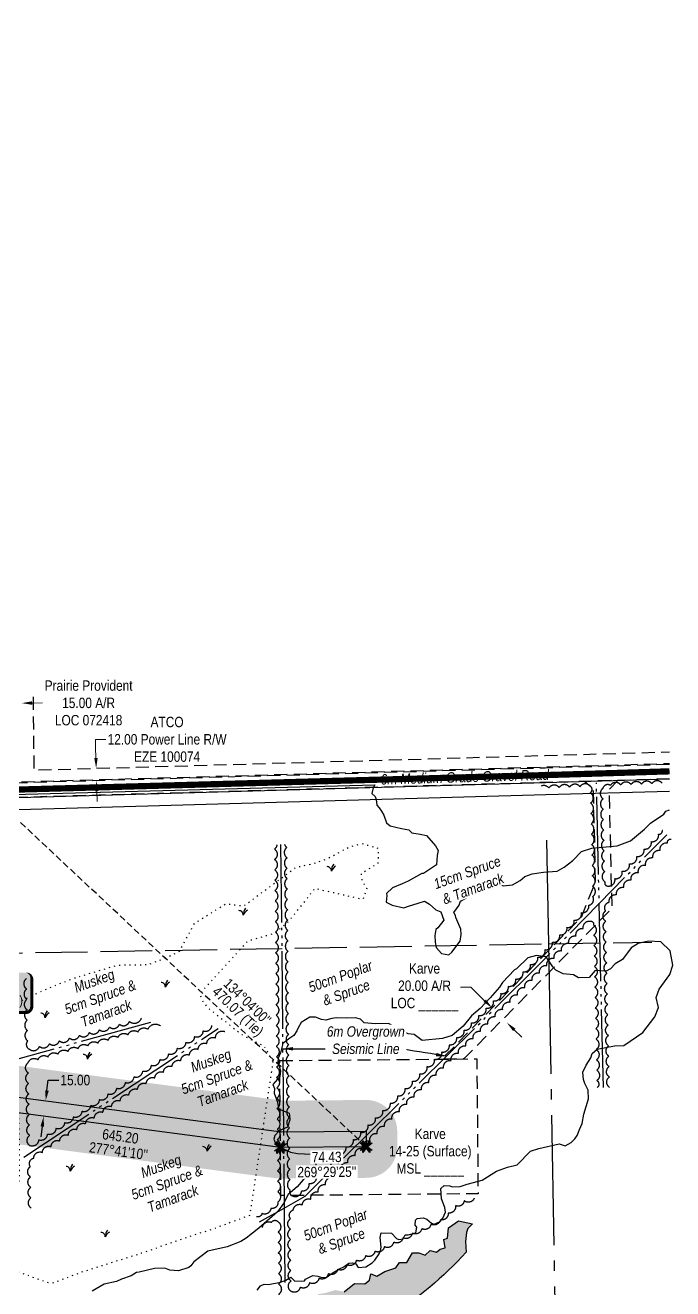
# Model space of a CAD drawing. Extents: x 571054 to 575687, y 6270459 to 6274187.
# Drawn here: x 575063 to 575687, y 6271091 to 6272307 of the extents above; entities that cross this region are included whole.
import ezdxf
from ezdxf.enums import TextEntityAlignment as Align

# ---------------------------------------------------------------- set-up
doc = ezdxf.new("R2010")
doc.units = 0
doc.header["$LTSCALE"] = 5
doc.header["$PDMODE"] = 34
doc.header["$PDSIZE"] = 0.03
for name, pattern in [('0', [1, 1, 0]), ('foc-ACCESSROAD', [3.75, 2.5, -1.25]), ('foc-FLOWLINE', [3.75, 2.5, -1.25]), ('foc-QUARTERLINE', [33, 25, -3, 2, -3]), ('foc-SEISMIC', [20.5, 15, -1, 0.5, -1, 0.5, -1, 0.5, -1]), ('foc-TIELINE', [1.875, 1.25, -0.625]), ('foc-TOPO', [1, 0.2, -0.8]), ('foc-UNSURVEYED', [12.5, 10, -2.5])]:
    doc.linetypes.add(name, pattern=pattern)
doc.layers.get('Defpoints').update_dxf_attribs({"color": 9})
for name, color, linetype in [('AS-ROADS', 254, 'Continuous'), ('AS-SEISMIC', 224, 'foc-SEISMIC'), ('C-AR', 13, 'foc-ACCESSROAD'), ('C-WS', 13, 'foc-ACCESSROAD'), ('F-AR', 190, 'foc-ACCESSROAD'), ('F-EZE', 190, 'foc-FLOWLINE'), ('F-RW', 190, 'Continuous'), ('L-BD', 7, 'Continuous'), ('L-MON', 1, 'Continuous'), ('L-QSEC', 8, 'foc-QUARTERLINE'), ('L-TIE', 7, 'foc-TIELINE'), ('L-USEC', 7, 'foc-UNSURVEYED'), ('P-BUFFER-H 30m', 51, 'Continuous'), ('P-PROPOSED', 10, 'Continuous'), ('P-PROPOSED-H', 21, 'Continuous'), ('P-TEMP-BLOCKS', 250, 'Continuous'), ('P-TXT', 4, 'Continuous'), ('T-BUSH', 110, '0'), ('T-BUSH-T', 110, 'Continuous'), ('T-GENERAL', 48, 'foc-TOPO'), ('T-VEGETATION-CHANGE', 104, 'foc-TOPO'), ('T-WATER', 160, 'Continuous'), ('T-WATER-H', 133, 'Continuous'), ('WETLAND', 143, 'Continuous')]:
    doc.layers.add(name, color=color, linetype=linetype)
for name, color, linetype, lineweight in [('C-AR-T', 13, 'Continuous', 9), ('C-WS-T', 13, 'Continuous', 9), ('F-AR-T', 190, 'Continuous', 9), ('F-EZE-T', 190, 'Continuous', 9), ('T-TEXT', 48, 'Continuous', 18)]:
    doc.layers.add(name, color=color, linetype=linetype, lineweight=lineweight)
doc.styles.add('80', font='ARIALN.TTF', dxfattribs={"height": 10})
doc.styles.add('80CG', font='ARIALN.TTF', dxfattribs={"height": 10})
doc.styles.add('80L', font='ARIALN.TTF', dxfattribs={"height": 10})
doc.styles.add('80LS', font='ARIALNI.TTF', dxfattribs={"height": 10})
doc.styles.add('BOLD', font='ARIALNB.TTF')
doc.dimstyles.new('Compass 5 000', dxfattribs={"dimscale": 5, "dimtxt": 9, "dimasz": 2, "dimexe": 0.2, "dimexo": 0.0625, "dimgap": 0.5, "dimtad": 0, "dimtih": 1, "dimtoh": 1, "dimzin": 0, "dimdsep": 46, "dimtxsty": '80CG', "dimcen": 0.1, "dimse1": 1, "dimse2": 1, "dimclrd": 256, "dimclrt": 256, "dimaunit": 1, "dimadec": 4, "dimazin": 0, "dimtfac": 0.06, "dimtofl": 0, "dimtmove": 0, "dimatfit": 1, "dimfxl": 0.2, "dimtolj": 1, "dimtzin": 0, "dimlwd": -1, "dimarcsym": 0})

# ---------------------------------------------------------------- blocks, each defined once
blk = doc.blocks.new('*D411')
at = {"layer": 'C-AR-T', "transparency": 16777216}
for p, q in [((575492.6, 6271381.2), (575482.6, 6271381.2)), ((575505.9, 6271368.2), (575492.6, 6271381.2)), ((575534.4, 6271340.1), (575541.6, 6271333.1))]:
    blk.add_line(p, q, dxfattribs=at)
for points in [[(575507.1, 6271369.4), (575504.8, 6271367), (575513.1, 6271361.2)], [(575535.6, 6271341.3), (575533.3, 6271338.9), (575527.3, 6271347.1)]]:
    blk.add_solid(points, dxfattribs=at)
at = {"layer": 'Defpoints', "color": 0, "transparency": 16777216}
for p in [(575513.1, 6271361.2), (575501.8, 6271349.8), (575516.1, 6271335.7)]:
    blk.add_point(p, dxfattribs=at)
at = {"layer": 'C-AR-T', "transparency": 16777216, "insert": (575448, 6271381.2), "char_height": 10, "attachment_point": 5, "style": '80CG'}
blk.add_mtext('\\A1;Karve\\P20.00 A/R\\PLOC ______', dxfattribs=at)
blk = doc.blocks.new('TEMP')
h = blk.add_hatch(color=255)
h.dxf.hatch_style = 1
h.paths.add_polyline_path([(0, 0.25), (-0.67, 1.15), (-0.67, 0.67), (-1.15, 0.67), (-0.25, 0), (-1.15, -0.67), (-0.67, -0.67), (-0.67, -1.15), (0, -0.25), (0.67, -1.15), (0.67, -0.67), (1.15, -0.67), (0.25, 0), (1.15, 0.67), (0.67, 0.67), (0.67, 1.15)])
h.paths.add_polyline_path([(0.57, 0.85), (0.57, 0.57), (0.85, 0.57), (0.08, 0), (0.85, -0.57), (0.57, -0.57), (0.57, -0.85), (0, -0.08), (-0.57, -0.85), (-0.57, -0.57), (-0.85, -0.57), (-0.08, 0), (-0.85, 0.57), (-0.57, 0.57), (-0.57, 0.85), (0, 0.08)], flags=16)
h = blk.add_hatch(color=1)
h.dxf.hatch_style = 1
h.paths.add_polyline_path([(0, 0.08), (-0.57, 0.85), (-0.57, 0.57), (-0.85, 0.57), (-0.08, 0), (-0.85, -0.57), (-0.57, -0.57), (-0.57, -0.85), (0, -0.08), (0.57, -0.85), (0.57, -0.57), (0.85, -0.57), (0.08, 0), (0.85, 0.57), (0.57, 0.57), (0.57, 0.85)])
at = {"color": 1}
for p, q in [((-0.08, 0), (0.08, 0)), ((0, 0.08), (0, -0.08))]:
    blk.add_line(p, q, dxfattribs=at)
at = {"color": 255, "flags": 128}
blk.add_lwpolyline([(-0.25, 0), (-1.15, 0.67), (-0.67, 0.67), (-0.67, 1.15), (0, 0.25), (0.67, 1.15), (0.67, 0.67), (1.15, 0.67), (0.25, 0), (1.15, -0.67), (0.67, -0.67), (0.67, -1.15), (0, -0.25), (-0.67, -1.15), (-0.67, -0.67), (-1.15, -0.67)], close=True, dxfattribs=at)
at = {"color": 1, "flags": 128}
blk.add_lwpolyline([(-0.08, 0), (-0.85, 0.57), (-0.57, 0.57), (-0.57, 0.85), (0, 0.08), (0.57, 0.85), (0.57, 0.57), (0.85, 0.57), (0.08, 0), (0.85, -0.57), (0.57, -0.57), (0.57, -0.85), (0, -0.08), (-0.57, -0.85), (-0.57, -0.57), (-0.85, -0.57)], close=True, dxfattribs=at)
blk = doc.blocks.new('MUSK')
at = {"layer": 'T-GENERAL', "linetype": 'Continuous'}
for centre, radius, start, end in [((-0.86, 0.03), 0.856, 357.7915, 88.2897), ((1.86, 0.15), 1.86, 140.732, 184.6871), ((1.91, -0.8), 2.08, 122.4427, 157.2145)]:
    blk.add_arc(centre, radius, start, end, dxfattribs=at)
blk = doc.blocks.new('*D476')
at = {"layer": 'Defpoints', "color": 0, "transparency": 16777216}
for p in [(575131.7, 6271591.9), (575141.4, 6271592.2), (575141.8, 6271580.3)]:
    blk.add_point(p, dxfattribs=at)
at = {"layer": 'F-EZE-T', "transparency": 16777216}
for p, q in [((575140.9, 6271619.8), (575130.9, 6271619.8)), ((575130.9, 6271619.8), (575131.1, 6271611.9)), ((575131.4, 6271601.9), (575131.1, 6271611.9)), ((575132.3, 6271570), (575132.6, 6271560))]:
    blk.add_line(p, q, dxfattribs=at)
for points in [[(575133.1, 6271602), (575129.8, 6271601.9), (575131.7, 6271591.9)], [(575134, 6271570), (575130.7, 6271569.9), (575132, 6271580)]]:
    blk.add_solid(points, dxfattribs=at)
at = {"layer": 'F-EZE-T', "transparency": 16777216, "insert": (575200, 6271619.8), "char_height": 10, "attachment_point": 5, "style": '80CG'}
blk.add_mtext('\\A1;ATCO\\P12.00 Power Line R/W\\PEZE 100074', dxfattribs=at)
blk = doc.blocks.new('*D477')
at = {"layer": 'Defpoints', "color": 0, "transparency": 16777216}
for p in [(575045.2, 6271646.4), (575060.1, 6271654.7), (575060.1, 6271646.6)]:
    blk.add_point(p, dxfattribs=at)
at = {"layer": 'F-AR-T', "transparency": 16777216}
for p, q in [((575035.1, 6271654.4), (575025.1, 6271654.3)), ((575070.1, 6271654.8), (575080.1, 6271654.9))]:
    blk.add_line(p, q, dxfattribs=at)
for points in [[(575035.1, 6271656.1), (575035.1, 6271652.8), (575045.1, 6271654.5)], [(575070, 6271656.5), (575070.1, 6271653.1), (575060.1, 6271654.7)]]:
    blk.add_solid(points, dxfattribs=at)
at = {"layer": 'F-AR-T', "transparency": 16777216, "insert": (575124.4, 6271654.9), "char_height": 10, "attachment_point": 5, "style": '80CG'}
blk.add_mtext('\\A1;Prairie Provident\\P15.00 A/R\\PLOC 072418', dxfattribs=at)
blk = doc.blocks.new('*D550')
at = {"layer": 'Defpoints', "color": 0, "transparency": 16777216}
for p in [(575079.9, 6271272.3), (575083, 6271271.8), (575077.9, 6271257.4)]:
    blk.add_point(p, dxfattribs=at)
at = {"layer": 'P-TXT', "transparency": 16777216}
for p, q in [((575084.3, 6271281.8), (575085.6, 6271291.7)), ((575085.6, 6271291.7), (575095.6, 6271291.7)), ((575079.8, 6271247.1), (575078.5, 6271237.1))]:
    blk.add_line(p, q, dxfattribs=at)
for points in [[(575082.7, 6271282), (575086, 6271281.5), (575083, 6271271.8)], [(575078.1, 6271247.3), (575081.4, 6271246.8), (575081.1, 6271257)]]:
    blk.add_solid(points, dxfattribs=at)
at = {"layer": 'P-TXT', "transparency": 16777216, "insert": (575111.6, 6271291.7), "char_height": 10, "attachment_point": 5, "style": '80CG'}
blk.add_mtext('\\A1;15.00', dxfattribs=at)
blk = doc.blocks.new('*U551')
h = blk.add_hatch(color=191)
edge = h.paths.add_edge_path()
edge.add_line((-24, -20), (24, -20))
edge.add_arc((24, -14), 6, 270, 360)
edge.add_line((30, -14), (30, 12.5))
edge.add_arc((24, 12.5), 6, 0, 90)
edge.add_line((24, 18.5), (-24, 18.5))
edge.add_arc((-24, 12.5), 6, 90, 180)
edge.add_line((-30, 12.5), (-30, -14))
edge.add_arc((-24, -14), 6, 180, 270)
at = {"color": 250, "flags": 128}
blk.add_lwpolyline([(-24, -20, 3, 3, 0), (24, -20, 3, 3, 0.414214), (30, -14, 3, 3, 0), (30, 12.5, 3, 0, 0.414214), (24, 18.5, 0, 0, 0), (-24, 18.5, 0, 0, 0.414214), (-30, 12.5, 0, 0, 0), (-30, -14, 0, 3, 0.414214)], format="xyseb", close=True, dxfattribs=at)
at = {"flags": 128}
blk.add_lwpolyline([(-6, -87, 0, 7.5, 0), (0, 0, 0, 0, 0)], format="xyseb", dxfattribs=at)
at = {"color": 250}
for tag, p, height, style in [('TEMP_AREA_W1_001', (-9.2, 2.2), 12, 'BOLD'), ('ENTER_TEXT_001', (-30.7, -12.5), 9, '80')]:
    blk.add_attdef(tag, p, '', height=height, dxfattribs=dict(at, style=style))

msp = doc.modelspace()

# ---------------------------------------------------------------- hatches: boundary and pattern name
at = {"layer": 'P-BUFFER-H 30m'}
h = msp.add_hatch(color=256, dxfattribs=at)
h.dxf.hatch_style = 1
edge = h.paths.add_edge_path()
edge.add_line((575392.087, 6271197.65), (575309.464, 6271196.924))
edge.add_arc((575309.201, 6271226.91), 29.987, 262.492338, 270.503381, ccw=False)
edge.add_line((575305.283, 6271197.18), (574670.645, 6271280.818))
edge.add_line((574670.645, 6271280.818), (574384.686, 6271275.853))
edge.add_arc((574384.165, 6271305.835), 29.987, 180.99484, 270.99484, ccw=False)
edge.add_line((574354.182, 6271305.315), (574353.184, 6271362.791))
edge.add_line((574353.184, 6271362.791), (574271.953, 6271389.012))
edge.add_arc((574281.165, 6271417.549), 29.987, 235.370932, 252.11032, ccw=False)
edge.add_line((574264.124, 6271392.874), (574236.866, 6271411.698))
edge.add_arc((574253.907, 6271436.373), 29.987, 209.066308, 235.370932, ccw=False)
edge.add_line((574227.696, 6271421.805), (574194.234, 6271482.008))
edge.add_line((574194.234, 6271482.008), (574184.185, 6271492.366))
edge.add_line((574184.185, 6271492.366), (574009.055, 6271487.402))
edge.add_line((574009.055, 6271487.402), (573714.183, 6271479.081))
edge.add_arc((573713.337, 6271509.057), 29.987, 186.176331, 271.616345, ccw=False)
edge.add_line((573683.524, 6271505.831), (573655.396, 6271765.75))
edge.add_line((573655.396, 6271765.75), (573640.572, 6271902.245))
edge.add_line((573640.572, 6271902.245), (573310.207, 6271896.39))
edge.add_arc((573309.676, 6271926.373), 29.987, 181.0153, 271.0153, ccw=False)
edge.add_line((573279.693, 6271925.842), (573279.427, 6271940.833))
edge.add_arc((573309.41, 6271941.364), 29.987, 91.0153, 181.0153, ccw=False)
edge.add_line((573308.879, 6271971.347), (573680.323, 6271977.93))
edge.add_arc((573680.854, 6271947.947), 29.987, 6.198325, 91.0153, ccw=False)
edge.add_line((573710.666, 6271951.185), (573729.928, 6271773.827))
edge.add_line((573729.928, 6271773.827), (573753.588, 6271555.191))
edge.add_line((573753.588, 6271555.191), (574006.934, 6271562.34))
edge.add_line((574006.934, 6271562.34), (574201.84, 6271567.865))
edge.add_arc((574202.69, 6271537.89), 29.987, 44.13256, 91.623695, ccw=False)
edge.add_line((574224.213, 6271558.771), (574252.183, 6271529.941))
edge.add_arc((574230.66, 6271509.06), 29.987, 29.066308, 44.13256, ccw=False)
edge.add_line((574256.871, 6271523.628), (574288.116, 6271467.413))
edge.add_line((574288.116, 6271467.413), (574301.28, 6271458.322))
edge.add_line((574301.28, 6271458.322), (574406.812, 6271424.257))
edge.add_arc((574397.6, 6271395.72), 29.987, 0.99484, 72.11032, ccw=False)
edge.add_line((574427.583, 6271396.241), (574428.358, 6271351.59))
edge.add_line((574428.358, 6271351.59), (574672.687, 6271355.833))
edge.add_arc((574673.207, 6271325.85), 29.987, 82.492338, 90.99484, ccw=False)
edge.add_line((574677.125, 6271355.581), (575311.955, 6271271.917))
edge.add_line((575311.955, 6271271.917), (575391.428, 6271272.616))
edge.add_arc((575391.691, 6271242.629), 29.987, 0.503381, 90.503381, ccw=False)
edge.add_line((575421.677, 6271242.893), (575421.809, 6271227.9))
edge.add_arc((575391.823, 6271227.636), 29.987, -89.496619, 0.503381, ccw=False)
at = {"layer": 'P-PROPOSED-H'}
h = msp.add_hatch(color=256, dxfattribs=at)
h.dxf.hatch_style = 1
h.paths.add_polyline_path([(575391.823, 6271227.636), (575309.201, 6271226.91), (574672.353, 6271310.84), (574384.165, 6271305.835), (574382.795, 6271384.744), (574281.165, 6271417.549), (574253.907, 6271436.373), (574218.518, 6271500.043), (574196.522, 6271522.715), (574008.205, 6271517.377), (573713.337, 6271509.057), (573685.209, 6271768.976), (573667.427, 6271932.713), (573309.676, 6271926.373), (573309.41, 6271941.364), (573680.854, 6271947.947), (573700.116, 6271770.589), (573726.754, 6271524.435), (574007.78, 6271532.365), (574202.69, 6271537.89), (574230.66, 6271509.06), (574265.31, 6271446.72), (574287.87, 6271431.14), (574397.6, 6271395.72), (574398.896, 6271321.087), (574673.207, 6271325.85), (575310.119, 6271241.913), (575391.691, 6271242.629)])
at = {"layer": 'T-WATER-H'}
h = msp.add_hatch(color=256, dxfattribs=at)
h.dxf.hatch_style = 1
edge = h.paths.add_edge_path()
edge.add_line((575324.748, 6271025.452), (575312.213, 6271028.135))
edge.add_line((575312.213, 6271028.135), (575309.847, 6271038.342))
edge.add_line((575309.847, 6271038.342), (575306.03, 6271046.455))
edge.add_line((575306.03, 6271046.455), (575303.876, 6271055.091))
edge.add_line((575303.876, 6271055.091), (575304.966, 6271067.583))
edge.add_line((575304.966, 6271067.583), (575319.029, 6271070.403))
edge.add_line((575319.029, 6271070.403), (575329.873, 6271077.721))
edge.add_line((575329.873, 6271077.721), (575338.153, 6271080.215))
edge.add_line((575338.153, 6271080.215), (575345.774, 6271085.683))
edge.add_line((575345.774, 6271085.683), (575352.181, 6271086.705))
edge.add_line((575352.181, 6271086.705), (575362.051, 6271089.55))
edge.add_line((575362.051, 6271089.55), (575370.696, 6271087.971))
edge.add_line((575370.696, 6271087.971), (575380.453, 6271095.981))
edge.add_line((575380.453, 6271095.981), (575390.468, 6271095.582))
edge.add_line((575390.468, 6271095.582), (575395.087, 6271099.195))
edge.add_line((575395.087, 6271099.195), (575396.281, 6271105.171))
edge.add_line((575396.281, 6271105.171), (575402.192, 6271102.95))
edge.add_line((575402.192, 6271102.95), (575409.846, 6271107.461))
edge.add_line((575409.846, 6271107.461), (575420.497, 6271111.054))
edge.add_line((575420.497, 6271111.054), (575423.988, 6271116.283))
edge.add_line((575423.988, 6271116.283), (575430.945, 6271115.969))
edge.add_line((575430.945, 6271115.969), (575436.363, 6271125.304))
edge.add_line((575436.363, 6271125.304), (575442.6, 6271125.296))
edge.add_line((575442.6, 6271125.296), (575445.916, 6271124.195))
edge.add_line((575445.916, 6271124.195), (575448.621, 6271123.228))
edge.add_line((575448.621, 6271123.228), (575453.299, 6271127.822))
edge.add_line((575453.299, 6271127.822), (575459.49, 6271125.964))
edge.add_line((575459.49, 6271125.964), (575462.9, 6271129.112))
edge.add_line((575462.9, 6271129.112), (575467.727, 6271130.16))
edge.add_line((575467.727, 6271130.16), (575466.563, 6271138.255))
edge.add_line((575466.563, 6271138.255), (575470.023, 6271139.475))
edge.add_line((575470.023, 6271139.475), (575471.12, 6271149.512))
edge.add_line((575471.12, 6271149.512), (575480.856, 6271156.321))
edge.add_line((575480.856, 6271156.321), (575494.222, 6271153.432))
edge.add_line((575494.222, 6271153.432), (575489.607, 6271148.973))
edge.add_line((575489.607, 6271148.973), (575488.261, 6271144.995))
edge.add_line((575488.261, 6271144.995), (575487.551, 6271136.208))
edge.add_line((575487.551, 6271136.208), (575488.09, 6271126.172))
edge.add_arc((575235.517, 6271352.971), 339.456, 285.240048, 318.077608, ccw=False)

# ---------------------------------------------------------------- linework, layer by layer
at = {"layer": 'AS-ROADS', "const_width": 5.997, "flags": 128}
for points in [[(574200.835, 6272304.377), (574223.876, 6271652.077), (574225.267, 6271607.421), (574227.547, 6271580.773), (574235.565, 6271562.019), (574246.501, 6271552.986), (574261.447, 6271549.388), (574276.886, 6271548.854), (574295.72, 6271548.951), (574317.712, 6271549.629), (574330.308, 6271549.148), (574354.109, 6271550.573), (574404.272, 6271551.864), (574454.413, 6271553.511), (574504.358, 6271555.424), (574554.485, 6271557.124), (574604.662, 6271558.388), (574654.771, 6271559.858), (574704.736, 6271561.343), (574754.846, 6271562.877), (574804.897, 6271564.568), (575564.996, 6271585.437)], [(575683.991, 6271589.037), (575676.438, 6271588.806), (575601.379, 6271586.501), (575564.996, 6271585.437)]]:
    msp.add_lwpolyline(points, dxfattribs=at)
at = {"layer": 'AS-SEISMIC'}
for p, q in [((575620.233, 6271284.611), (575613.605, 6271577.936)), ((575062.06, 6271217.579), (575249.328, 6271341.474))]:
    msp.add_line(p, q, dxfattribs=at)
at = {"layer": 'AS-SEISMIC', "flags": 128}
for points in [[(575288.98, 6271155.126), (575312.714, 6271168.541), (575332.864, 6271179.93), (575559.658, 6271404.269), (575616.23, 6271461.782), (575681.324, 6271527.959)], [(575309.353, 6271518.468), (575310.309, 6271440.847), (575311.156, 6271333.417), (575312.714, 6271168.541)], [(575018.864, 6271301.816), (575184.404, 6271347.63)], [(575312.714, 6271168.541), (575313.39, 6271096.952)]]:
    msp.add_lwpolyline(points, dxfattribs=at)
at = {"layer": 'C-AR', "flags": 128}
msp.add_lwpolyline([(575612.746, 6271482.972), (575610.757, 6271571.193), (575602.128, 6271579.391), (575634.077, 6271580.3), (575625.747, 6271571.531), (575628.33, 6271456.99), (575485.824, 6271312.09), (575464.611, 6271311.904), (575599.179, 6271448.733)], close=True, dxfattribs=at)
at = {"layer": 'C-WS', "flags": 128}
msp.add_lwpolyline([(575308.466, 6271310.532), (575498.378, 6271312.2), (575499.52, 6271182.261), (575309.608, 6271180.592)], close=True, dxfattribs=at)
at = {"layer": 'F-AR', "flags": 128}
msp.add_lwpolyline([(575683.991, 6271581.719), (575564.559, 6271578.323), (575045.969, 6271563.576), (575043.577, 6271563.51), (575038.967, 6271563.404), (575038.58, 6271563.393), (574768.246, 6271555.704), (574738.094, 6271554.846), (574667.273, 6271552.831), (574666.946, 6271566.834), (574666.922, 6271567.834), (574737.829, 6271569.851), (574767.981, 6271570.709), (575036.422, 6271578.345), (575038.465, 6271578.403), (575038.795, 6271578.413), (575045.793, 6271578.611), (575060.711, 6271579), (575564.292, 6271593.272), (575683.991, 6271596.664)], dxfattribs=at)
at = {"layer": 'F-EZE', "flags": 128}
for points in [[(575683.991, 6271595.578), (575564.311, 6271592.198), (575045.816, 6271577.526), (575043.434, 6271577.458), (575038.807, 6271577.328), (575036.433, 6271577.26), (574767.999, 6271569.69), (574737.847, 6271568.837), (574666.946, 6271566.834), (574502.375, 6271561.185), (574502.604, 6271547.337), (574503.276, 6271506.57), (574503.432, 6271497.126), (574488.441, 6271496.878), (574488.351, 6271506.416), (574487.688, 6271546.524), (574487.387, 6271560.709), (574328.929, 6271554.907), (574271.134, 6271557.772), (574237.78, 6271559.171), (574236.22, 6271559.503), (574230.999, 6271669.644), (574223.599, 6271856.581), (574223.005, 6271871.57), (574209.836, 6272204.25), (574205.88, 6272304.173)], [(575070.881, 6271660.652), (575071.638, 6271590.208), (575564.095, 6271604.335), (575683.991, 6271607.772)]]:
    msp.add_lwpolyline(points, dxfattribs=at)
at = {"layer": 'F-RW'}
for points in [[(575023.452, 6271660.652), (575045.385, 6271616.697), (575045.672, 6271589.486), (575045.793, 6271578.611), (575045.816, 6271577.526), (575045.969, 6271563.576), (575564.559, 6271578.323), (575683.991, 6271581.719)], [(575683.991, 6271569.712), (575564.774, 6271566.322), (575045.869, 6271551.567)]]:
    msp.add_lwpolyline(points, dxfattribs=at)
at = {"layer": 'L-QSEC'}
for p, q in [((575565.549, 6271522.913), (575567.334, 6271422.916)), ((575567.334, 6271422.916), (575581.704, 6270618.676))]:
    msp.add_line(p, q, dxfattribs=at)
at = {"layer": 'L-TIE'}
msp.add_line((575391.823, 6271227.636), (575046.077, 6271551.688), dxfattribs=at)
at = {"layer": 'L-USEC'}
for p, q in [((574760.783, 6271409.096), (575567.334, 6271422.916)), ((575567.334, 6271422.916), (575666.858, 6271424.622))]:
    msp.add_line(p, q, dxfattribs=at)
at = {"layer": 'T-BUSH', "flags": 128}
for points in [[(575313.14, 6271518.533, 0.1509825), (575315.384, 6271515.715, 0.52056705), (575315.508, 6271505.72, 0.52056705), (575315.631, 6271495.725, 0.52056705), (575315.754, 6271485.73, 0.52056705), (575315.877, 6271475.735, 0.52056705), (575316, 6271465.74, 0.52056705), (575316.123, 6271455.745, 0.52056705), (575316.246, 6271445.75, 0.52056705), (575316.347, 6271435.755, 0.52056705), (575316.426, 6271425.759, 0.52056705), (575316.504, 6271415.764, 0.52056705), (575316.583, 6271405.768, 0.52056705), (575316.662, 6271395.773, 0.52056705), (575316.741, 6271385.777, 0.52056705), (575316.82, 6271375.782, 0.52056705), (575316.898, 6271365.787, 0.52056705), (575316.977, 6271355.791, 0.52056705), (575317.056, 6271345.796, 0.52056705), (575317.135, 6271335.8, 0.52056705), (575317.226, 6271325.805, 0.52056705), (575317.32, 6271315.81, 0.52056705), (575317.415, 6271305.814, 0.52056705), (575317.509, 6271295.819, 0.52056705), (575317.603, 6271285.824, 0.52056705), (575317.698, 6271275.828, 0.52056705), (575317.792, 6271265.833, 0.52056705), (575317.887, 6271255.838, 0.52056705), (575317.981, 6271245.842, 0.52056705), (575318.076, 6271235.847, 0.52056705), (575318.17, 6271225.852, 0.52056705), (575318.265, 6271215.856, 0.52056705), (575318.359, 6271205.861, 0.52056705), (575318.454, 6271195.866, 0.52056705), (575318.548, 6271185.871, 0.52056705), (575321.131, 6271180.188, 0.52056705), (575329.72, 6271185.256, 0.52056705), (575336.827, 6271192.286, 0.52056705), (575343.933, 6271199.315, 0.52056705), (575351.039, 6271206.345, 0.52056705), (575358.146, 6271213.374, 0.52056705), (575365.252, 6271220.404, 0.52056705), (575372.359, 6271227.433, 0.52056705), (575379.465, 6271234.463, 0.52056705), (575386.572, 6271241.492, 0.52056705), (575393.678, 6271248.522, 0.52056705), (575400.784, 6271255.551, 0.52056705), (575407.891, 6271262.581, 0.52056705), (575414.997, 6271269.61, 0.52056705), (575422.104, 6271276.64, 0.52056705), (575429.21, 6271283.669, 0.52056705), (575436.316, 6271290.699, 0.52056705), (575443.423, 6271297.728, 0.52056705), (575450.529, 6271304.758, 0.52056705), (575457.636, 6271311.787, 0.52056705), (575464.742, 6271318.817, 0.52056705), (575471.849, 6271325.846, 0.52056705), (575478.955, 6271332.876, 0.52056705), (575486.061, 6271339.905, 0.52056705), (575493.168, 6271346.935, 0.52056705), (575500.274, 6271353.964, 0.52056705), (575507.381, 6271360.994, 0.52056705), (575514.487, 6271368.023, 0.52056705), (575521.594, 6271375.053, 0.52056705), (575528.7, 6271382.082, 0.52056705), (575535.806, 6271389.112, 0.52056705), (575542.913, 6271396.141, 0.52056705), (575550.019, 6271403.171, 0.52056705), (575557.102, 6271410.223, 0.52056705), (575564.112, 6271417.349, 0.52056705), (575571.121, 6271424.476, 0.52056705), (575578.131, 6271431.602, 0.52056705), (575585.14, 6271438.728, 0.52056705), (575592.15, 6271445.854, 0.52056705), (575599.16, 6271452.98, 0.52056705), (575606.169, 6271460.106, 0.52056705), (575610.08, 6271468.46, 0.52056705), (575609.854, 6271478.453, 0.52056705), (575609.629, 6271488.447, 0.52056705), (575609.403, 6271498.44, 0.52056705), (575609.177, 6271508.433, 0.52056705), (575608.951, 6271518.426, 0.52056705), (575608.725, 6271528.419, 0.52056705), (575608.5, 6271538.413, 0.52056705), (575608.274, 6271548.406, 0.52056705), (575608.048, 6271558.399, 0.52056705), (575607.822, 6271568.392, 0.52056705), (575607.68, 6271574.687, 0.52056705), (575597.693, 6271574.269, 0.52056705), (575587.706, 6271573.852, 0.52056705), (575577.719, 6271573.434, 0.52056705), (575567.732, 6271573.016, 0.35063135), (575560.337, 6271574.855, 0.35063135)], [(575676.934, 6271577.583, 0.52056705), (575666.947, 6271577.165, 0.52056705), (575656.96, 6271576.748, 0.52056705), (575646.973, 6271576.33, 0.52056705), (575636.986, 6271575.912, 0.52056705), (575626.999, 6271575.495, 0.52056705), (575619.727, 6271572.532, 0.52056705), (575619.952, 6271562.539, 0.52056705), (575620.178, 6271552.546, 0.52056705), (575620.404, 6271542.552, 0.52056705), (575620.63, 6271532.559, 0.52056705), (575620.856, 6271522.566, 0.52056705), (575621.081, 6271512.573, 0.52056705), (575621.307, 6271502.58, 0.52056705), (575621.533, 6271492.586, 0.52056705), (575621.759, 6271482.593, 0.52056705), (575624.363, 6271478.603, 0.52056705), (575631.373, 6271485.729, 0.52056705), (575638.382, 6271492.855, 0.52056705), (575645.392, 6271499.982, 0.52056705), (575652.402, 6271507.108, 0.52056705), (575659.411, 6271514.234, 0.52056705), (575666.421, 6271521.36, 0.52056705), (575673.43, 6271528.486, 0.52056705), (575677.049, 6271532.165, 0.52056705)], [(575305.905, 6271518.409, -0.21019125), (575303.408, 6271514.178, -0.52056705), (575303.531, 6271504.183, -0.52056705), (575303.654, 6271494.188, -0.52056705), (575303.777, 6271484.193, -0.52056705), (575303.9, 6271474.198, -0.52056705), (575304.023, 6271464.203, -0.52056705), (575304.146, 6271454.208, -0.52056705), (575304.27, 6271444.213, -0.52056705), (575304.364, 6271434.218, -0.52056705), (575304.442, 6271424.223, -0.52056705), (575304.521, 6271414.227, -0.52056705), (575304.6, 6271404.232, -0.52056705), (575304.679, 6271394.236, -0.52056705), (575304.758, 6271384.241, -0.52056705), (575304.836, 6271374.245, -0.52056705), (575304.915, 6271364.25, -0.52056705), (575304.994, 6271354.255, -0.52056705), (575305.073, 6271344.259, -0.52056705), (575305.152, 6271334.264, -0.52056705), (575305.245, 6271324.268, -0.52056705), (575305.339, 6271314.273, -0.52056705), (575305.434, 6271304.278, -0.52056705), (575305.528, 6271294.282, -0.52056705), (575305.623, 6271284.287, -0.52056705), (575305.717, 6271274.292, -0.52056705), (575305.811, 6271264.297, -0.52056705), (575305.906, 6271254.301, -0.52056705), (575306, 6271244.306, -0.52056705), (575306.095, 6271234.311, -0.52056705), (575306.189, 6271224.315, -0.52056705), (575306.284, 6271214.32, -0.52056705), (575306.378, 6271204.325, -0.52056705), (575306.473, 6271194.329, -0.52056705), (575306.567, 6271184.334, -0.52056705), (575306.661, 6271174.339, -0.52056705), (575299.999, 6271168.243, -0.52056705), (575291.297, 6271163.325, -0.52056705), (575286.029, 6271160.347)], [(575626.229, 6271284.746, -0.52056705), (575626.003, 6271294.739, -0.52056705), (575625.778, 6271304.733, -0.52056705), (575625.552, 6271314.726, -0.52056705), (575625.326, 6271324.719, -0.52056705), (575625.1, 6271334.712, -0.52056705), (575624.874, 6271344.705, -0.52056705), (575624.649, 6271354.699, -0.52056705), (575624.423, 6271364.692, -0.52056705), (575624.197, 6271374.685, -0.52056705), (575623.971, 6271384.678, -0.52056705), (575623.745, 6271394.671, -0.52056705), (575623.52, 6271404.665, -0.52056705), (575623.294, 6271414.658, -0.52056705), (575623.068, 6271424.651, -0.52056705), (575622.842, 6271434.644, -0.52056705), (575622.616, 6271444.637, -0.52056705), (575622.391, 6271454.631, -0.52056705), (575625.959, 6271463.12, -0.52056705), (575632.969, 6271470.246, -0.52056705), (575639.978, 6271477.373, -0.52056705), (575646.988, 6271484.499, -0.52056705), (575653.997, 6271491.625, -0.52056705), (575661.007, 6271498.751, -0.52056705), (575668.016, 6271505.877, -0.52056705), (575675.026, 6271513.003, -0.52056705), (575682.035, 6271520.129, -0.52056705), (575685.6, 6271523.753, -0.52056705)], [(575495.905, 6271178.016, -0.52056705), (575486.202, 6271175.616, -0.52056705), (575477.806, 6271170.939, -0.52056705), (575470.846, 6271163.764, -0.52056705), (575463.309, 6271157.39, -0.52056705), (575454.305, 6271153.049, -0.52056705), (575445.301, 6271148.709, -0.52056705), (575436.297, 6271144.369, -0.52056705), (575427.292, 6271140.028, -0.52056705), (575418.288, 6271135.688, -0.52056705), (575409.284, 6271131.347, -0.52056705), (575400.28, 6271127.007, -0.52056705), (575391.276, 6271122.667, -0.52056705), (575382.271, 6271118.326, -0.52056705), (575373.267, 6271113.986, -0.52056705), (575364.263, 6271109.645, -0.52056705), (575355.259, 6271105.305, -0.52056705), (575346.254, 6271100.965, -0.52056705), (575337.25, 6271096.624, -0.52056705), (575328.246, 6271092.284, -0.52056705), (575319.47, 6271088.31, -0.52056705), (575319.375, 6271098.306, -0.52056705), (575319.281, 6271108.301, -0.52056705), (575319.187, 6271118.296, -0.52056705), (575319.092, 6271128.292, -0.52056705), (575318.998, 6271138.287, -0.52056705), (575318.903, 6271148.282, -0.52056705), (575318.809, 6271158.278, -0.52056705), (575321.541, 6271166.641, -0.52056705), (575330.243, 6271171.56, -0.52056705), (575338.499, 6271177.068, -0.52056705), (575345.606, 6271184.098, -0.52056705), (575352.712, 6271191.127, -0.52056705), (575359.819, 6271198.157, -0.52056705), (575366.925, 6271205.186, -0.52056705), (575374.031, 6271212.216, -0.52056705), (575381.138, 6271219.245, -0.52056705), (575388.244, 6271226.275, -0.52056705), (575395.351, 6271233.304, -0.52056705), (575402.457, 6271240.334, -0.52056705), (575409.564, 6271247.363, -0.52056705), (575416.67, 6271254.393, -0.52056705), (575423.776, 6271261.422, -0.52056705), (575430.883, 6271268.452, -0.52056705), (575437.989, 6271275.481, -0.52056705), (575445.096, 6271282.511, -0.52056705), (575452.202, 6271289.54, -0.52056705), (575459.309, 6271296.57, -0.52056705), (575466.415, 6271303.599, -0.52056705), (575473.521, 6271310.629, -0.52056705), (575480.628, 6271317.658, -0.52056705), (575487.734, 6271324.688, -0.52056705), (575494.841, 6271331.717, -0.52056705), (575501.947, 6271338.747, -0.52056705), (575509.053, 6271345.776, -0.52056705), (575516.16, 6271352.806, -0.52056705), (575523.266, 6271359.835, -0.52056705), (575530.373, 6271366.865, -0.52056705), (575537.479, 6271373.894, -0.52056705), (575544.586, 6271380.924, -0.52056705), (575551.692, 6271387.953, -0.52056705), (575558.798, 6271394.983, -0.52056705), (575565.878, 6271402.04, -0.52056705), (575572.887, 6271409.166, -0.52056705), (575579.897, 6271416.292, -0.52056705), (575586.906, 6271423.418, -0.52056705), (575593.916, 6271430.544, -0.52056705), (575600.925, 6271437.67, -0.52056705), (575607.935, 6271444.796, -0.52056705), (575610.696, 6271441.201, -0.52056705), (575610.922, 6271431.208, -0.52056705), (575611.148, 6271421.215, -0.52056705), (575611.373, 6271411.222, -0.52056705), (575611.599, 6271401.229, -0.52056705), (575611.825, 6271391.235, -0.52056705), (575612.051, 6271381.242, -0.52056705), (575612.277, 6271371.249, -0.52056705), (575612.502, 6271361.256, -0.52056705), (575612.728, 6271351.263, -0.52056705), (575612.954, 6271341.269, -0.52056705), (575613.18, 6271331.276, -0.52056705), (575613.406, 6271321.283, -0.52056705), (575613.631, 6271311.29, -0.52056705), (575613.857, 6271301.297, -0.52056705), (575614.083, 6271291.303, -0.52056705), (575614.237, 6271284.475, -0.52056705)], [(575064.485, 6271389.47, 0.52056705), (575064.693, 6271379.476, 0.52056705), (575064.901, 6271369.483, 0.52056705), (575065.109, 6271359.489, 0.52056705), (575065.316, 6271349.495, 0.52056705), (575065.524, 6271339.502, 0.52056705), (575065.732, 6271329.508, 0.52056705), (575067.396, 6271321.47, 0.52056705), (575077.029, 6271324.136, 0.52056705), (575086.663, 6271326.803, 0.52056705), (575096.297, 6271329.469, 0.52056705), (575105.93, 6271332.135, 0.52056705), (575115.564, 6271334.801, 0.52056705), (575125.197, 6271337.467, 0.52056705), (575134.831, 6271340.133, 0.52056705), (575144.465, 6271342.8, 0.52056705), (575154.098, 6271345.466, 0.52056705), (575163.732, 6271348.132, 0.52056705), (575175.23, 6271351.314, 0.52056705)], [(575242.92, 6271344.426, -0.52056705), (575234.583, 6271338.91, -0.52056705), (575226.247, 6271333.395, -0.52056705), (575217.91, 6271327.88, -0.52056705), (575209.574, 6271322.364, -0.52056705), (575201.238, 6271316.849, -0.52056705), (575192.901, 6271311.334, -0.52056705), (575184.565, 6271305.818, -0.52056705), (575176.228, 6271300.303, -0.52056705), (575167.892, 6271294.788, -0.52056705), (575159.555, 6271289.272, -0.52056705), (575151.219, 6271283.757, -0.52056705), (575142.882, 6271278.241, -0.52056705), (575134.546, 6271272.726, -0.52056705), (575126.21, 6271267.211, -0.52056705), (575117.873, 6271261.695, -0.52056705), (575109.537, 6271256.18, -0.52056705), (575101.2, 6271250.665, -0.52056705), (575092.864, 6271245.149, -0.52056705), (575084.527, 6271239.634, -0.52056705), (575076.191, 6271234.119, -0.52056705), (575067.855, 6271228.603, -0.52056705), (575067.623, 6271238.551, -0.52056705), (575067.415, 6271248.545, -0.52056705), (575067.207, 6271258.538, -0.52056705), (575066.999, 6271268.532, -0.52056705), (575066.792, 6271278.525, -0.52056705), (575066.584, 6271288.519, -0.52056705), (575066.376, 6271298.513, -0.52056705), (575066.168, 6271308.506, -0.52056705), (575075.627, 6271311.303, -0.52056705), (575085.261, 6271313.969, -0.52056705), (575094.895, 6271316.635, -0.52056705), (575104.528, 6271319.301, -0.52056705), (575114.162, 6271321.967, -0.52056705), (575123.796, 6271324.633, -0.52056705), (575133.429, 6271327.3, -0.52056705), (575143.063, 6271329.966, -0.52056705), (575152.696, 6271332.632, -0.52056705), (575162.33, 6271335.298, -0.52056705), (575171.964, 6271337.964, -0.52056705), (575181.597, 6271340.631, -0.52056705), (575193.577, 6271343.946, -0.52056705)], [(575069.079, 6271168.488, -0.52056705), (575068.871, 6271178.481, -0.52056705), (575068.664, 6271188.475, -0.52056705), (575068.456, 6271198.468, -0.52056705), (575068.248, 6271208.462, -0.52056705), (575071.508, 6271216.638, -0.52056705), (575079.845, 6271222.154, -0.52056705), (575088.181, 6271227.669, -0.52056705), (575096.517, 6271233.184, -0.52056705), (575104.854, 6271238.7, -0.52056705), (575113.19, 6271244.215, -0.52056705), (575121.527, 6271249.73, -0.52056705), (575129.863, 6271255.246, -0.52056705), (575138.2, 6271260.761, -0.52056705), (575146.536, 6271266.276, -0.52056705), (575154.872, 6271271.792, -0.52056705), (575163.209, 6271277.307, -0.52056705), (575171.545, 6271282.822, -0.52056705), (575179.882, 6271288.338, -0.52056705), (575188.218, 6271293.853, -0.52056705), (575196.555, 6271299.368, -0.52056705), (575204.891, 6271304.884, -0.52056705), (575213.228, 6271310.399, -0.52056705), (575221.564, 6271315.914, -0.52056705), (575229.9, 6271321.43, -0.52056705), (575238.237, 6271326.945, -0.52056705), (575246.573, 6271332.46, -0.52056705), (575255.736, 6271338.522, -0.52056705)], [(575291.931, 6271149.905, -0.52056705), (575300.633, 6271154.824, -0.52056705), (575306.84, 6271155.42, -0.52056705), (575306.935, 6271145.424, -0.52056705), (575307.029, 6271135.429, -0.52056705), (575307.124, 6271125.434, -0.52056705), (575307.218, 6271115.438, -0.52056705), (575307.313, 6271105.443, -0.52056705), (575307.407, 6271095.448, -0.52056705), (575307.501, 6271085.452, -0.52056705), (575307.549, 6271080.395, -0.52056705)]]:
    msp.add_lwpolyline(points, format="xyb", dxfattribs=at)
at = {"layer": 'T-VEGETATION-CHANGE', "flags": 128}
msp.add_lwpolyline([(575302.004, 6271309.771), (575279.559, 6271161.413), (575243.053, 6271147.898), (575225.138, 6271142.286), (575175.337, 6271124.981), (575117.183, 6271106.604), (575088.171, 6271095.574), (575047.979, 6271109.949), (575054.478, 6271170.087), (575057.742, 6271197.334), (575057.934, 6271225.227), (575057.287, 6271252.815), (575056.64, 6271271.782), (575052.97, 6271297.052), (575048.794, 6271316.22), (574988.047, 6271319.36), (574938.194, 6271294.866), (574910.738, 6271317.29), (574900.261, 6271363.164), (574914.295, 6271379.284), (574942.574, 6271369.026), (574984.258, 6271339.088), (575027.828, 6271335.529), (575051.707, 6271364.629), (575085.01, 6271380.057), (575110.803, 6271390.117), (575150.855, 6271402.063), (575161.062, 6271402.716), (575172.483, 6271402.716), (575182.328, 6271403.109), (575198.417, 6271409.338), (575211.982, 6271415.788), (575226.347, 6271442.659), (575256.805, 6271461.622), (575273.784, 6271459.344), (575324.378, 6271496.714), (575341.609, 6271500.428), (575353.434, 6271504.481), (575374.382, 6271515.624), (575387.221, 6271519.676), (575403.439, 6271514.949), (575403.101, 6271500.428), (575386.883, 6271490.298), (575387.897, 6271483.207), (575392.289, 6271476.453), (575388.572, 6271465.648), (575342.285, 6271476.116), (575316.269, 6271443.699), (575303.43, 6271432.893), (575277.752, 6271425.464), (575231.455, 6271374.998), (575234.286, 6271367.543), (575240.048, 6271360.767), (575273.584, 6271334.282), (575293.137, 6271324.782)], close=True, dxfattribs=at)
at = {"layer": 'T-WATER'}
msp.add_lwpolyline([(575370.696, 6271087.971), (575380.453, 6271095.981), (575390.468, 6271095.582), (575395.087, 6271099.195), (575396.281, 6271105.171), (575402.192, 6271102.95), (575409.846, 6271107.461), (575420.497, 6271111.054), (575423.988, 6271116.283), (575430.945, 6271115.969), (575436.363, 6271125.304), (575442.6, 6271125.296), (575445.916, 6271124.195), (575448.621, 6271123.228), (575453.299, 6271127.822), (575459.49, 6271125.964), (575462.9, 6271129.112), (575467.727, 6271130.16), (575466.563, 6271138.255), (575470.023, 6271139.475), (575471.12, 6271149.512), (575480.856, 6271156.321), (575494.222, 6271153.432), (575489.607, 6271148.973), (575488.261, 6271144.995), (575487.551, 6271136.208), (575488.09, 6271126.172, -0.1442695), (575324.748, 6271025.452)], format="xyb", dxfattribs=at)
at = {"layer": 'WETLAND'}
for points in [[(574871.008, 6271561.76), (575400.015, 6271576.192), (575400.016, 6271576.189), (575398.623, 6271573.188), (575397.302, 6271567.722), (575400.346, 6271564.85), (575401.419, 6271561.92), (575402.07, 6271556.512), (575404.248, 6271553.738), (575406.679, 6271550.725), (575408.767, 6271546.838), (575411.447, 6271539.514), (575414.985, 6271536.657), (575425.917, 6271534.015), (575432.863, 6271532.737), (575435.907, 6271529.865), (575443.839, 6271528.616), (575449.798, 6271527.309), (575458.481, 6271517.2), (575461.076, 6271512.834), (575460.233, 6271507.875), (575459.506, 6271498.972), (575446.917, 6271490.71), (575445.438, 6271490.667), (575432.208, 6271483.25), (575426.483, 6271480.739), (575417.216, 6271477.015), (575411.458, 6271471.419), (575411.516, 6271469.447), (575411.082, 6271463.143), (575416.719, 6271460.224), (575428.145, 6271457.596), (575432.412, 6271459.324), (575441.707, 6271462.062), (575448.038, 6271464.145), (575452.71, 6271461.272), (575458.798, 6271455.529), (575463.786, 6271453.7), (575466.481, 6271445.884), (575460.78, 6271438.316), (575458.851, 6271436.779), (575458.038, 6271430.834), (575458.225, 6271424.425), (575459.354, 6271419.523), (575464.457, 6271413.751), (575471.402, 6271412.473), (575474.289, 6271415.024), (575482.368, 6271425.622), (575483.168, 6271432.06), (575483.024, 6271436.99), (575478.256, 6271448.201), (575477.706, 6271450.158), (575476.14, 6271453.073), (575481.363, 6271460.134), (575482.727, 6271464.121), (575491.813, 6271469.814), (575495.301, 6271472.876), (575505.554, 6271476.629), (575513.342, 6271480.31), (575517.75, 6271481.425), (575523.753, 6271478.64), (575532.599, 6271479.884), (575540.009, 6271483.801), (575544.709, 6271487.639), (575551.539, 6271490.305), (575562.466, 6271492.104), (575575.64, 6271492.982), (575582.558, 6271496.884), (575590.76, 6271503.291), (575599.267, 6271511.928), (575609.041, 6271515.173), (575633.649, 6271517.371), (575646.338, 6271522.181), (575659.827, 6271533.43), (575665.585, 6271539.026), (575678.653, 6271547.795), (575680.538, 6271550.811), (575683.991, 6271552.005)], [(575286.643, 6271089.557), (575289.98, 6271093.602), (575293.388, 6271095.182), (575297.839, 6271094.818), (575309.121, 6271097.12), (575314.487, 6271099.251), (575319.346, 6271101.859), (575323.151, 6271098.269), (575332.518, 6271098.542), (575333.461, 6271100.05), (575340.263, 6271103.703), (575345.222, 6271102.86), (575348.209, 6271101.96), (575353.154, 6271101.611), (575358.955, 6271105.728), (575366.235, 6271109.887), (575370.122, 6271111.974), (575374.952, 6271115.569), (575378.403, 6271115.67), (575381.883, 6271114.784), (575383.956, 6271111.391), (575391.337, 6271112.099), (575397.645, 6271115.737), (575400.039, 6271118.274), (575404.303, 6271124.32), (575405.696, 6271127.321), (575406.089, 6271130.787), (575405.323, 6271140.14), (575406.179, 6271144.606), (575416.054, 6271144.4), (575421.143, 6271139.12), (575423.143, 6271138.192), (575427.566, 6271138.814), (575429.423, 6271142.816), (575432.382, 6271142.902), (575439.734, 6271144.597), (575440.562, 6271150.049), (575439.025, 6271151.978), (575439.375, 6271156.922), (575440.811, 6271158.445), (575446.713, 6271159.11), (575450.207, 6271157.731), (575454.759, 6271153.917), (575457.253, 6271153.002), (575463.097, 6271155.64), (575465.476, 6271158.67), (575468.262, 6271164.672), (575467.64, 6271169.095), (575464.437, 6271177.391), (575463.657, 6271187.237), (575467.022, 6271190.295), (575472.459, 6271189.96), (575474.46, 6271189.032), (575482.349, 6271189.262), (575489.194, 6271191.435), (575495.313, 6271193.094), (575503.637, 6271195.31), (575517.198, 6271204.094), (575527.944, 6271207.861), (575537.254, 6271210.106), (575550.192, 6271223.313), (575558.008, 6271226.008), (575577.614, 6271230.527), (575583.539, 6271228.558), (575589.369, 6271231.688), (575592.72, 6271235.24), (575595.099, 6271238.27), (575596.231, 6271241.757), (575597.145, 6271244.251), (575599.748, 6271249.923), (575601.461, 6271258.855), (575606.031, 6271273.747), (575605.54, 6271282.121), (575602.395, 6271288.444), (575601.048, 6271292.352), (575600.6, 6271299.247), (575603.611, 6271305.997), (575608.34, 6271313.043), (575609.626, 6271317.319), (575614.441, 6271321.407), (575631.118, 6271324.854), (575639.992, 6271325.112), (575658.383, 6271337.491), (575669.784, 6271352.627), (575673.47, 6271361.616), (575671.21, 6271371.419), (575673.938, 6271379.394), (575684.383, 6271393.514), (575687.082, 6271402.475), (575684.708, 6271416.222), (575675.575, 6271424.838), (575663.713, 6271425.479), (575653.91, 6271423.22), (575647.123, 6271419.074), (575638.564, 6271407.969), (575631.777, 6271403.824), (575626.991, 6271398.75), (575623.104, 6271396.663), (575612.229, 6271397.333), (575606.454, 6271390.459), (575596.399, 6271390.21), (575591.383, 6271393.024), (575581.479, 6271394.216), (575574.476, 6271397.466), (575571.417, 6271400.831), (575565.214, 6271410.519), (575555.803, 6271411.725), (575547.479, 6271409.509), (575536.441, 6271398.825), (575534.498, 6271397.781), (575523.01, 6271385.604), (575520.181, 6271381.08), (575511.101, 6271370.947), (575501.528, 6271360.799), (575493.348, 6271353.652), (575485.254, 6271343.548), (575474.659, 6271334.604), (575465.363, 6271331.865), (575445.685, 6271329.812), (575438.117, 6271335.512), (575432.172, 6271336.326), (575421.646, 6271341.941), (575413.136, 6271346.134), (575400.346, 6271345.98), (575389.92, 6271346.937), (575386.369, 6271350.288), (575381.395, 6271351.623), (575372.521, 6271351.365), (575363.139, 6271351.585), (575358.716, 6271350.962), (575352.843, 6271349.311), (575352.843, 6271349.311), (575348.87, 6271350.182), (575342.882, 6271352.475), (575337.459, 6271352.317), (575329.221, 6271347.142), (575326.406, 6271342.126), (575325.013, 6271339.124), (575322.185, 6271334.601), (575318.312, 6271332.021), (575311.554, 6271326.889), (575309.347, 6271317.943), (575307.026, 6271312.941), (575306.648, 6271308.982), (575309.357, 6271300.673), (575308.529, 6271295.221), (575301.842, 6271287.624), (575303.436, 6271283.723), (575303.073, 6271279.272), (575306.289, 6271270.483), (575307.462, 6271264.103), (575317.452, 6271259.953), (575318.002, 6271257.995), (575318.132, 6271253.558), (575315.868, 6271246.584), (575308.08, 6271242.903), (575303.772, 6271238.336), (575302.887, 6271234.856), (575305.017, 6271229.49), (575319.037, 6271222.497), (575325.489, 6271221.205), (575332.406, 6271220.913), (575338.337, 6271220.593), (575343.368, 6271217.285), (575343.162, 6271207.41), (575340.783, 6271204.38), (575336.461, 6271200.307), (575331.167, 6271195.711), (575325.437, 6271189.13), (575316.778, 6271181.476), (575312.092, 6271172.951), (575306.406, 6271164.89), (575288.356, 6271149.314), (575276.303, 6271139.587), (575270.966, 6271136.471), (575257.798, 6271131.153), (575239.164, 6271127.155), (575225.647, 6271116.893), (575222.803, 6271112.862), (575220.874, 6271111.326), (575211.1, 6271108.08), (575202.69, 6271108.822), (575197.702, 6271110.65), (575187.842, 6271110.363), (575173.137, 6271106.974), (575170.686, 6271106.409), (575165.349, 6271103.293), (575156.068, 6271100.062), (575151.195, 6271097.946), (575139.435, 6271095.136), (575127.789, 6271088.382)]]:
    msp.add_lwpolyline(points, dxfattribs=at)

# ---------------------------------------------------------------- block references
at = {"layer": 'L-MON'}
for p, xscale, yscale, zscale in [((575391.823, 6271227.636), 4.99787839999997, 4.99787839999997, 4.99787839999997), ((575309.201, 6271226.91), 4.997878399999991, 4.997878399999991, 4.997878399999991)]:
    msp.add_blockref('TEMP', p, dxfattribs=dict(at, xscale=xscale, yscale=yscale, zscale=zscale))
at = {"layer": 'P-TEMP-BLOCKS', "xscale": 0.99957568, "yscale": 0.99957568, "zscale": 0.99957568}
msp.add_blockref('*U551', (575039.686, 6271376.752), dxfattribs=at).add_auto_attribs({'TEMP_AREA_W1_001': 'W2', 'ENTER_TEXT_001': '(10.0x40.0)'})
at = {"layer": 'T-GENERAL', "xscale": 4.995299494745584, "yscale": 4.995299494745584, "zscale": 4.995299494745584}
for p in [(575358.376, 6271492.89), (575273.394, 6271450.538), (575198.365, 6271381.333), (575082.437, 6271351.771), (575123.391, 6271312.013), (575238.588, 6271223.259), (575106.808, 6271204.178), (575140.498, 6271140.71)]:
    msp.add_blockref('MUSK', p, dxfattribs=at)

# ---------------------------------------------------------------- texts
at = {"layer": 'C-WS-T', "insert": (575453.495, 6271221.909), "char_height": 9.99576, "width": 78.96143, "attachment_point": 5, "style": '80CG'}
msp.add_mtext('\\A1;Karve\\P14-25 (Surface)\\PMSL ______', dxfattribs=at)
at = {"layer": 'L-BD', "style": '80L'}
for s, height, rotation, p in [('470.07 (Tie)', 9.99576, 315.9339, (575267.429, 6271357.071)), ("134°04'00''", 9.99576, 315.9339, (575277.335, 6271367.306)), ('645.20', 9.9958, 352.3136, (575155.071, 6271237.637)), ("277°41'10''", 9.99576, 352.3136, (575153.166, 6271223.521))]:
    msp.add_text(s, height=height, rotation=rotation, dxfattribs=at).set_placement(p, align=Align.MIDDLE)
at = {"layer": 'T-BUSH-T', "char_height": 9.99576, "attachment_point": 2, "rotation": 20, "style": '80LS'}
for s, insert, width in [('50cm Poplar\\P& Spruce', (575365.164, 6271396.383), 71.84304), ('{\\C48;Muskeg}\\P5cm Spruce & Tamarack', (575128.113, 6271392.044), 71.84304), ('{\\C48;Muskeg}\\P5cm Spruce & Tamarack', (575240.425, 6271315.173), 71.84304), ('{\\C48;Muskeg}\\P5cm Spruce & Tamarack', (575192.385, 6271213.64), 71.84304), ('50cm Poplar\\P& Spruce', (575360.494, 6271157.118), 65.3792)]:
    msp.add_mtext(s, dxfattribs=dict(at, insert=insert, width=width))
at = {"layer": 'T-TEXT', "style": '80LS'}
msp.add_text('6m Medium Grade Gravel Road', height=9.99576, rotation=1.643035, dxfattribs=at).set_placement((575486.816, 6271583.568), align=Align.MIDDLE_CENTER)

# ---------------------------------------------------------------- dimensions: what is measured, and where the dimension line sits
at = {"layer": 'C-AR-T'}
dim = msp.add_linear_dim(base=(575513.057, 6271361.164), p1=(575516.1, 6271335.747), p2=(575501.847, 6271349.765), angle=135.477238, text='Karve\\P20.00 A/R\\PLOC ______', dimstyle='Compass 5 000', dxfattribs=at)
dim.commit()
dim.dimension.update_dxf_attribs({"geometry": '*D411', "text_midpoint": (575448.03, 6271381.249), "dimtype": 161})
at = {"layer": 'F-AR-T'}
dim = msp.add_linear_dim(base=(575060.054, 6271654.689), p1=(575045.159, 6271646.434), p2=(575060.137, 6271646.588), angle=0.585609, text='Prairie Provident\\P15.00 A/R\\PLOC 072418', dimstyle='Compass 5 000', dxfattribs=at)
dim.commit()
dim.dimension.update_dxf_attribs({"geometry": '*D477', "text_midpoint": (575124.419, 6271654.894), "dimtype": 161})
at = {"layer": 'F-EZE-T'}
dim = msp.add_linear_dim(base=(575131.706, 6271591.931), p1=(575141.78, 6271580.256), p2=(575141.437, 6271592.21), angle=91.643265, text='ATCO\\P12.00 Power Line R/W\\PEZE 100074', dimstyle='Compass 5 000', override={"dimtmove": 1}, dxfattribs=at)
dim.commit()
dim.dimension.update_dxf_attribs({"geometry": '*D476', "text_midpoint": (575154.858, 6271619.757), "dimtype": 161})
at = {"layer": 'P-TXT'}
dim = msp.add_aligned_dim(p1=(575077.949, 6271257.387), p2=(575079.908, 6271272.252), distance=-3.148, text='15.00', dimstyle='Compass 5 000', dxfattribs=at)
dim.commit()
dim.dimension.update_dxf_attribs({"geometry": '*D550', "text_midpoint": (575111.58, 6271291.669)})

# ---------------------------------------------------------------- leaders
at = {"layer": 'AS-SEISMIC', "path_type": 1}
for points in [[(575311.265, 6271321.916), (575353.69, 6271321.916)], [(575469.152, 6271314.743), (575427.766, 6271321.389)]]:
    msp.add_leader(points, dimstyle='Compass 5 000', override={"dimgap": 0.5, "dimtad": 0}, dxfattribs=at)

# ---------------------------------------------------------------- next in the draw order: texts
at = {"layer": 'AS-SEISMIC', "insert": (575391.427, 6271343.543), "char_height": 9.99576, "width": 74.91131, "attachment_point": 2, "style": '80L', "bg_fill": 3, "box_fill_scale": 1.15, "bg_fill_color": 256, "bg_fill_true_color": 256, "bg_fill_transparency": 0}
msp.add_mtext('{\\fArial Narrow|b0|i1|c0|p34;6m Overgrown\\PSeismic Line}', dxfattribs=at)
at = {"layer": 'L-BD', "insert": (575353.706, 6271222.739), "char_height": 9.9958, "width": 28.74744, "attachment_point": 2, "rotation": 0.5102, "style": '80L', "bg_fill": 3, "box_fill_scale": 1.15, "bg_fill_color": 256, "bg_fill_true_color": 256, "bg_fill_transparency": 0}
msp.add_mtext('74.43', dxfattribs=at)
at = {"layer": 'T-BUSH-T', "insert": (575487.342, 6271496.408), "char_height": 9.99576, "width": 71.84304, "attachment_point": 2, "rotation": 20, "style": '80LS', "bg_fill": 3, "box_fill_scale": 1.15, "bg_fill_color": 256, "bg_fill_true_color": 256, "bg_fill_transparency": 0}
msp.add_mtext('15cm Spruce\\P& Tamarack', dxfattribs=at)

# ---------------------------------------------------------------- next in the draw order: linework, layer by layer
at = {"layer": 'P-PROPOSED', "flags": 128}
msp.add_lwpolyline([(573726.754, 6271524.435), (574007.78, 6271532.365), (574202.69, 6271537.89), (574230.66, 6271509.06), (574265.31, 6271446.72), (574287.87, 6271431.14), (574397.6, 6271395.72), (574398.896, 6271321.087), (574673.207, 6271325.85), (575310.119, 6271241.913), (575391.691, 6271242.629), (575391.823, 6271227.636), (575309.201, 6271226.91), (574672.353, 6271310.84), (574384.165, 6271305.835), (574382.795, 6271384.744), (574281.165, 6271417.549), (574253.907, 6271436.373), (574218.518, 6271500.043), (574196.522, 6271522.715), (574008.205, 6271517.377), (573713.337, 6271509.057)], dxfattribs=at)

# ---------------------------------------------------------------- next in the draw order: texts
at = {"layer": 'L-BD', "insert": (575353.833, 6271208.371), "char_height": 9.99576, "width": 56.28347, "attachment_point": 2, "rotation": 0.5102, "style": '80L', "bg_fill": 3, "box_fill_scale": 1.15, "bg_fill_color": 256, "bg_fill_true_color": 256, "bg_fill_transparency": 0}
msp.add_mtext("269°29'25''", dxfattribs=at)

doc.saveas('drawing.dxf')
